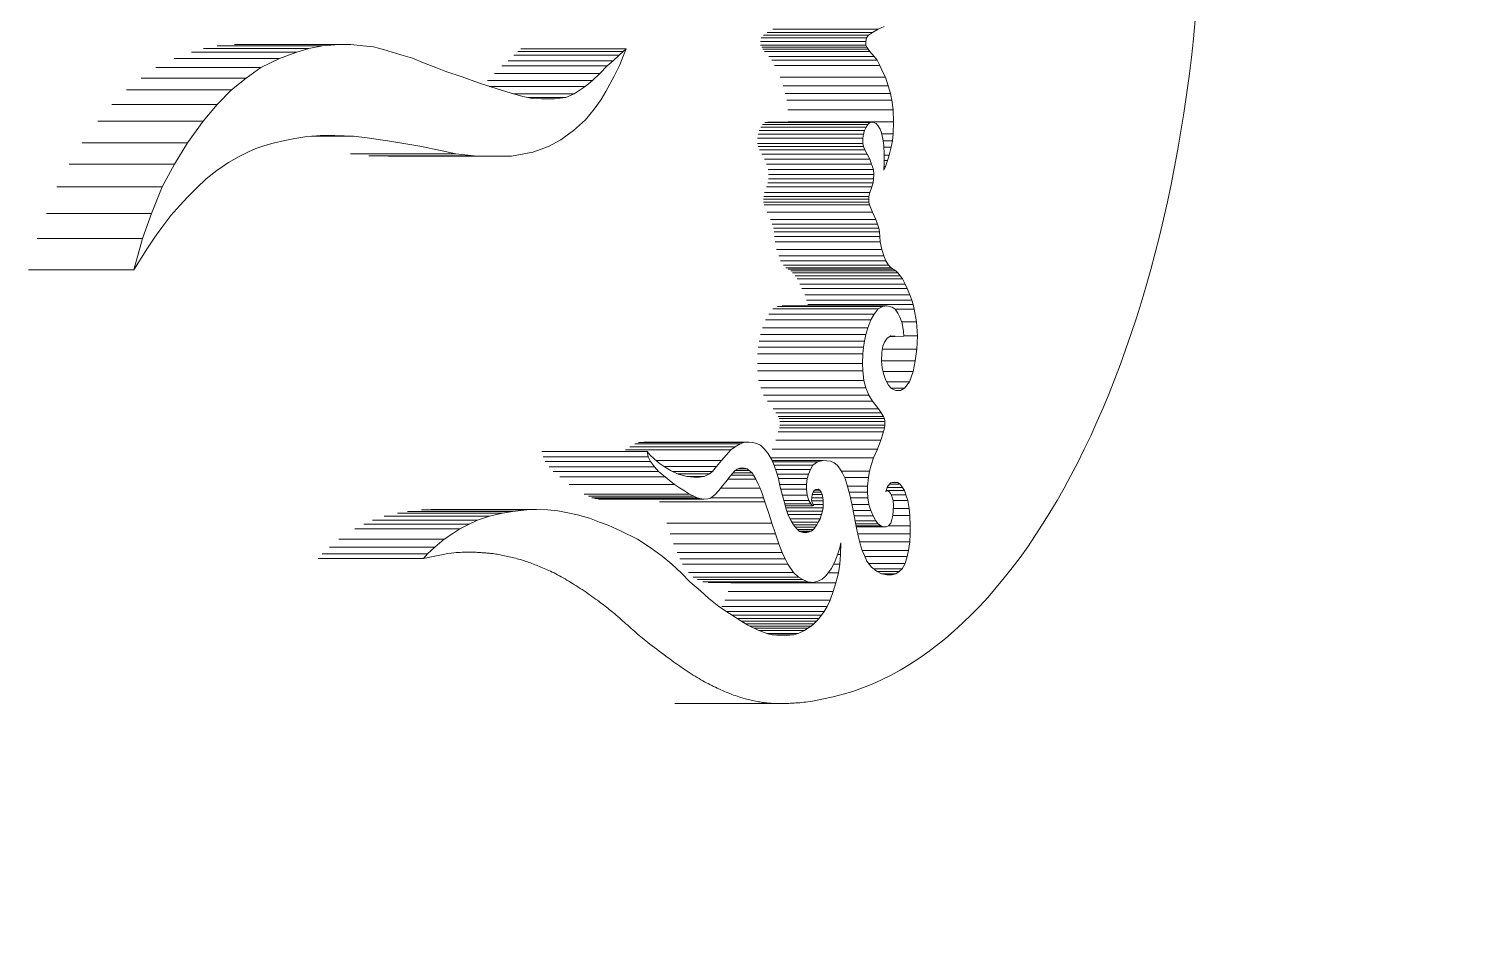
# Model space of a CAD drawing. Header units: inches. Extents: x 20 to 536, y 8 to 344.
# Drawn here: x 294.353 to 295.087, y 125.88 to 126.35 of the extents above; entities that cross this region are included whole.
import ezdxf

# ---------------------------------------------------------------- set-up
doc = ezdxf.new("R2010")
doc.units = ezdxf.units.IN
doc.header["$LTSCALE"] = 16
doc.header["$MEASUREMENT"] = 0
doc.layers.add('Visible (ANSI)', color=7, linetype='Continuous', lineweight=50)

msp = doc.modelspace()

# ---------------------------------------------------------------- linework, layer by layer
at = {"layer": 'Visible (ANSI)', "linetype": 'Continuous', "lineweight": 18}
for p, q in [((294.729671, 126.345562), (294.783798, 126.345562)), ((294.730845, 126.34693), (294.784972, 126.34693)), ((294.732842, 126.348319), (294.786969, 126.348319)), ((294.735712, 126.35004), (294.789839, 126.35004)), ((294.783501, 126.343704), (294.783798, 126.345562)), ((294.783798, 126.345562), (294.784972, 126.34693)), ((294.784972, 126.34693), (294.786969, 126.348319)), ((294.786969, 126.348319), (294.789839, 126.35004)), ((294.789839, 126.35004), (294.79302, 126.351358)), ((294.436689, 126.338183), (294.490816, 126.338183)), ((294.442857, 126.33997), (294.496984, 126.33997)), ((294.449914, 126.341379), (294.504041, 126.341379)), ((294.458708, 126.342032), (294.512835, 126.342032)), ((294.464484, 126.342049), (294.51861, 126.342049)), ((294.481867, 126.334913), (294.490816, 126.338183)), ((294.490816, 126.338183), (294.496984, 126.33997)), ((294.496984, 126.33997), (294.504041, 126.341379)), ((294.504041, 126.341379), (294.512835, 126.342032)), ((294.512835, 126.342032), (294.51861, 126.342049)), ((294.51861, 126.342049), (294.525001, 126.341404)), ((294.525001, 126.341404), (294.530305, 126.340866)), ((294.530305, 126.340866), (294.535409, 126.339507)), ((294.535409, 126.339507), (294.544356, 126.336753)), ((294.604603, 126.338441), (294.658729, 126.338441)), ((294.606092, 126.339801), (294.660218, 126.339801)), ((294.656635, 126.336621), (294.658729, 126.338441)), ((294.660218, 126.339801), (294.658687, 126.33605)), ((294.658729, 126.338441), (294.660218, 126.339801)), ((294.729375, 126.343704), (294.783501, 126.343704)), ((294.729439, 126.341753), (294.783566, 126.341753)), ((294.730012, 126.340637), (294.784139, 126.340637)), ((294.730585, 126.339624), (294.784711, 126.339624)), ((294.731404, 126.338408), (294.78553, 126.338408)), ((294.783566, 126.341753), (294.783501, 126.343704)), ((294.784139, 126.340637), (294.783566, 126.341753)), ((294.784711, 126.339624), (294.784139, 126.340637)), ((294.78553, 126.338408), (294.784711, 126.339624)), ((294.787796, 126.335833), (294.78553, 126.338408)), ((294.427741, 126.334913), (294.481867, 126.334913)), ((294.472376, 126.33025), (294.481867, 126.334913)), ((294.544356, 126.336753), (294.550346, 126.335011)), ((294.550346, 126.335011), (294.556002, 126.332582)), ((294.556002, 126.332582), (294.562336, 126.330306)), ((294.596363, 126.331028), (294.650489, 126.331028)), ((294.59947, 126.333689), (294.653597, 126.333689)), ((294.602509, 126.336621), (294.656635, 126.336621)), ((294.646625, 126.327122), (294.650489, 126.331028)), ((294.650489, 126.331028), (294.653597, 126.333689)), ((294.653597, 126.333689), (294.656635, 126.336621)), ((294.656929, 126.331568), (294.654124, 126.325813)), ((294.658687, 126.33605), (294.656929, 126.331568)), ((294.733669, 126.335833), (294.787796, 126.335833)), ((294.735173, 126.333984), (294.7893, 126.333984)), ((294.736576, 126.331341), (294.790702, 126.331341)), ((294.7893, 126.333984), (294.787796, 126.335833)), ((294.790702, 126.331341), (294.7893, 126.333984)), ((294.792194, 126.328181), (294.790702, 126.331341)), ((294.410695, 126.32481), (294.464821, 126.32481)), ((294.418249, 126.33025), (294.472376, 126.33025)), ((294.457271, 126.31882), (294.464821, 126.32481)), ((294.464821, 126.32481), (294.472376, 126.33025)), ((294.562336, 126.330306), (294.567514, 126.328135)), ((294.567514, 126.328135), (294.575928, 126.325383)), ((294.575928, 126.325383), (294.584237, 126.322345)), ((294.588853, 126.323631), (294.64298, 126.323631)), ((294.592499, 126.327122), (294.646625, 126.327122)), ((294.639195, 126.320544), (294.64298, 126.323631)), ((294.64298, 126.323631), (294.646625, 126.327122)), ((294.654124, 126.325813), (294.649774, 126.317851)), ((294.739472, 126.325192), (294.793599, 126.325192)), ((294.793599, 126.325192), (294.792194, 126.328181)), ((294.7951, 126.320736), (294.793599, 126.325192)), ((294.403144, 126.31882), (294.457271, 126.31882)), ((294.449869, 126.311178), (294.457271, 126.31882)), ((294.584237, 126.322345), (294.594383, 126.319084)), ((294.58984, 126.320544), (294.639195, 126.320544)), ((294.594383, 126.319084), (294.600646, 126.317213)), ((294.600646, 126.317213), (294.607138, 126.31534)), ((294.602361, 126.316718), (294.63356, 126.316718)), ((294.629224, 126.314839), (294.63356, 126.316718)), ((294.63356, 126.316718), (294.639195, 126.320544)), ((294.649774, 126.317851), (294.647373, 126.313763)), ((294.740973, 126.320736), (294.7951, 126.320736)), ((294.742124, 126.316875), (294.79625, 126.316875)), ((294.79625, 126.316875), (294.7951, 126.320736)), ((294.796965, 126.313436), (294.79625, 126.316875)), ((294.395743, 126.311178), (294.449869, 126.311178)), ((294.442611, 126.302714), (294.449869, 126.311178)), ((294.607138, 126.31534), (294.612037, 126.314384)), ((294.609706, 126.314839), (294.629224, 126.314839)), ((294.612037, 126.314384), (294.617202, 126.314113)), ((294.616668, 126.314141), (294.623385, 126.314141)), ((294.617202, 126.314113), (294.623385, 126.314141)), ((294.623385, 126.314141), (294.629224, 126.314839)), ((294.643792, 126.308815), (294.639386, 126.303373)), ((294.647373, 126.313763), (294.643792, 126.308815)), ((294.742839, 126.313436), (294.796965, 126.313436)), ((294.797563, 126.308486), (294.796965, 126.313436)), ((294.388484, 126.302714), (294.442611, 126.302714)), ((294.434543, 126.29147), (294.442611, 126.302714)), ((294.639386, 126.303373), (294.633144, 126.297763)), ((294.731537, 126.301921), (294.785663, 126.301921)), ((294.733093, 126.302136), (294.78722, 126.302136)), ((294.743437, 126.308486), (294.797563, 126.308486)), ((294.743564, 126.302264), (294.797691, 126.302264)), ((294.784588, 126.300942), (294.785663, 126.301921)), ((294.785663, 126.301921), (294.78722, 126.302136)), ((294.78722, 126.302136), (294.788868, 126.301488)), ((294.788868, 126.301488), (294.789698, 126.300386)), ((294.797691, 126.302264), (294.797563, 126.308486)), ((294.797601, 126.296209), (294.797691, 126.302264)), ((294.494945, 126.29465), (294.489857, 126.293687)), ((294.502899, 126.295338), (294.494945, 126.29465)), ((294.498566, 126.294963), (294.52002, 126.294963)), ((294.510304, 126.295298), (294.502899, 126.295338)), ((294.52002, 126.294963), (294.510304, 126.295298)), ((294.527075, 126.294085), (294.52002, 126.294963)), ((294.539691, 126.292171), (294.527075, 126.294085)), ((294.633144, 126.297763), (294.626699, 126.293071)), ((294.727825, 126.293869), (294.781952, 126.293869)), ((294.728158, 126.295953), (294.782284, 126.295953)), ((294.728751, 126.29787), (294.782877, 126.29787)), ((294.729561, 126.299621), (294.783688, 126.299621)), ((294.730461, 126.300942), (294.784588, 126.300942)), ((294.781952, 126.293869), (294.782284, 126.295953)), ((294.78197, 126.291189), (294.781952, 126.293869)), ((294.782284, 126.295953), (294.782877, 126.29787)), ((294.782877, 126.29787), (294.783688, 126.299621)), ((294.783688, 126.299621), (294.784588, 126.300942)), ((294.789698, 126.300386), (294.790835, 126.298513)), ((294.790835, 126.298513), (294.791583, 126.296718)), ((294.791583, 126.296718), (294.792339, 126.293625)), ((294.791707, 126.296209), (294.797601, 126.296209)), ((294.797193, 126.292567), (294.797601, 126.296209)), ((294.380417, 126.29147), (294.434543, 126.29147)), ((294.427853, 126.280539), (294.434543, 126.29147)), ((294.466008, 126.286876), (294.461226, 126.2845)), ((294.469811, 126.28854), (294.466008, 126.286876)), ((294.474302, 126.290197), (294.469811, 126.28854)), ((294.478737, 126.29138), (294.474302, 126.290197)), ((294.484592, 126.292719), (294.478737, 126.29138)), ((294.489857, 126.293687), (294.484592, 126.292719)), ((294.554161, 126.289714), (294.539691, 126.292171)), ((294.565667, 126.287415), (294.554161, 126.289714)), ((294.572549, 126.285822), (294.565667, 126.287415)), ((294.612288, 126.286653), (294.601317, 126.284695)), ((294.620384, 126.289589), (294.612288, 126.286653)), ((294.626699, 126.293071), (294.620384, 126.289589)), ((294.727843, 126.291189), (294.78197, 126.291189)), ((294.728156, 126.289641), (294.782283, 126.289641)), ((294.728817, 126.287929), (294.782943, 126.287929)), ((294.782283, 126.289641), (294.78197, 126.291189)), ((294.782943, 126.287929), (294.782283, 126.289641)), ((294.784213, 126.285628), (294.782943, 126.287929)), ((294.792339, 126.293625), (294.792751, 126.290177)), ((294.792465, 126.292567), (294.797193, 126.292567)), ((294.792751, 126.290177), (294.792954, 126.285687)), ((294.792788, 126.28935), (294.796522, 126.28935)), ((294.795553, 126.285237), (294.796522, 126.28935)), ((294.796522, 126.28935), (294.797193, 126.292567)), ((294.373727, 126.280539), (294.427853, 126.280539)), ((294.421583, 126.268791), (294.427853, 126.280539)), ((294.455678, 126.281395), (294.449663, 126.27733)), ((294.461226, 126.2845), (294.455678, 126.281395)), ((294.518422, 126.285822), (294.572549, 126.285822)), ((294.527939, 126.284896), (294.582065, 126.284896)), ((294.538069, 126.28469), (294.592196, 126.28469)), ((294.582065, 126.284896), (294.572549, 126.285822)), ((294.592196, 126.28469), (294.582065, 126.284896)), ((294.601317, 126.284695), (294.592196, 126.28469)), ((294.730087, 126.285628), (294.784213, 126.285628)), ((294.731401, 126.283155), (294.785528, 126.283155)), ((294.73237, 126.280587), (294.786497, 126.280587)), ((294.785528, 126.283155), (294.784213, 126.285628)), ((294.786497, 126.280587), (294.785528, 126.283155)), ((294.787424, 126.277845), (294.786497, 126.280587)), ((294.79294, 126.28119), (294.792792, 126.277382)), ((294.792792, 126.277382), (294.793645, 126.279307)), ((294.792867, 126.279307), (294.793645, 126.279307)), ((294.792954, 126.285687), (294.79294, 126.28119)), ((294.792944, 126.282361), (294.794707, 126.282361)), ((294.792953, 126.285237), (294.795553, 126.285237)), ((294.793645, 126.279307), (294.794707, 126.282361)), ((294.794707, 126.282361), (294.795553, 126.285237)), ((294.444125, 126.272922), (294.4394, 126.268378)), ((294.449663, 126.27733), (294.444125, 126.272922)), ((294.733297, 126.277845), (294.787424, 126.277845)), ((294.733416, 126.273006), (294.787542, 126.273006)), ((294.733487, 126.275256), (294.787614, 126.275256)), ((294.787253, 126.270923), (294.787542, 126.273006)), ((294.787614, 126.275256), (294.787424, 126.277845)), ((294.787542, 126.273006), (294.787614, 126.275256)), ((294.367456, 126.268791), (294.421583, 126.268791)), ((294.416153, 126.255136), (294.421583, 126.268791)), ((294.4394, 126.268378), (294.43481, 126.263759)), ((294.731427, 126.265976), (294.785554, 126.265976)), ((294.732448, 126.26883), (294.786575, 126.26883)), ((294.733127, 126.270923), (294.787253, 126.270923)), ((294.785124, 126.263921), (294.785554, 126.265976)), ((294.785554, 126.265976), (294.786575, 126.26883)), ((294.786575, 126.26883), (294.787253, 126.270923)), ((294.430634, 126.259269), (294.426107, 126.254178)), ((294.43481, 126.263759), (294.430634, 126.259269)), ((294.730871, 126.262487), (294.784998, 126.262487)), ((294.730949, 126.260923), (294.785076, 126.260923)), ((294.730998, 126.263921), (294.785124, 126.263921)), ((294.731299, 126.25957), (294.785426, 126.25957)), ((294.784998, 126.262487), (294.785124, 126.263921)), ((294.785076, 126.260923), (294.784998, 126.262487)), ((294.785426, 126.25957), (294.785076, 126.260923)), ((294.786899, 126.255793), (294.785426, 126.25957)), ((294.362026, 126.255136), (294.416153, 126.255136)), ((294.411408, 126.242325), (294.416153, 126.255136)), ((294.426107, 126.254178), (294.420866, 126.247251)), ((294.732773, 126.255793), (294.786899, 126.255793)), ((294.734488, 126.252133), (294.788614, 126.252133)), ((294.788614, 126.252133), (294.786899, 126.255793)), ((294.789522, 126.249664), (294.788614, 126.252133)), ((294.417873, 126.24303), (294.413708, 126.236883)), ((294.420866, 126.247251), (294.417873, 126.24303)), ((294.735396, 126.249664), (294.789522, 126.249664)), ((294.736027, 126.247642), (294.790153, 126.247642)), ((294.736442, 126.245668), (294.790569, 126.245668)), ((294.736593, 126.243235), (294.790719, 126.243235)), ((294.790153, 126.247642), (294.789522, 126.249664)), ((294.790569, 126.245668), (294.790153, 126.247642)), ((294.790719, 126.243235), (294.790569, 126.245668)), ((294.790979, 126.24056), (294.790719, 126.243235)), ((294.357281, 126.242325), (294.411408, 126.242325)), ((294.40696, 126.226214), (294.411408, 126.242325)), ((294.413708, 126.236883), (294.40696, 126.226214)), ((294.736852, 126.24056), (294.790979, 126.24056)), ((294.737659, 126.23666), (294.791786, 126.23666)), ((294.791786, 126.23666), (294.790979, 126.24056)), ((294.792839, 126.23334), (294.791786, 126.23666)), ((294.738712, 126.23334), (294.792839, 126.23334)), ((294.739674, 126.23079), (294.793801, 126.23079)), ((294.741107, 126.22851), (294.795234, 126.22851)), ((294.793801, 126.23079), (294.792839, 126.23334)), ((294.795234, 126.22851), (294.793801, 126.23079)), ((294.796531, 126.227257), (294.795234, 126.22851)), ((294.352834, 126.226214), (294.40696, 126.226214)), ((294.742404, 126.227257), (294.796531, 126.227257)), ((294.743533, 126.226571), (294.797659, 126.226571)), ((294.744913, 126.225664), (294.79904, 126.225664)), ((294.745865, 126.224659), (294.799992, 126.224659)), ((294.747121, 126.223147), (294.801248, 126.223147)), ((294.748292, 126.221461), (294.802419, 126.221461)), ((294.797659, 126.226571), (294.796531, 126.227257)), ((294.79904, 126.225664), (294.797659, 126.226571)), ((294.799992, 126.224659), (294.79904, 126.225664)), ((294.801248, 126.223147), (294.799992, 126.224659)), ((294.802419, 126.221461), (294.801248, 126.223147)), ((294.803769, 126.21875), (294.802419, 126.221461)), ((294.749642, 126.21875), (294.803769, 126.21875)), ((294.750688, 126.216545), (294.804814, 126.216545)), ((294.752085, 126.213234), (294.806211, 126.213234)), ((294.804814, 126.216545), (294.803769, 126.21875)), ((294.806211, 126.213234), (294.804814, 126.216545)), ((294.807131, 126.210512), (294.806211, 126.213234)), ((294.735678, 126.206085), (294.789805, 126.206085)), ((294.73809, 126.207358), (294.792216, 126.207358)), ((294.740415, 126.207606), (294.794541, 126.207606)), ((294.753005, 126.210512), (294.807131, 126.210512)), ((294.753707, 126.208298), (294.807833, 126.208298)), ((294.787821, 126.203429), (294.789805, 126.206085)), ((294.789805, 126.206085), (294.792216, 126.207358)), ((294.792216, 126.207358), (294.794541, 126.207606)), ((294.794541, 126.207606), (294.797058, 126.207021)), ((294.797058, 126.207021), (294.798648, 126.205855)), ((294.798457, 126.205994), (294.808364, 126.205994)), ((294.798648, 126.205855), (294.799964, 126.203937)), ((294.807833, 126.208298), (294.807131, 126.210512)), ((294.808364, 126.205994), (294.807833, 126.208298)), ((294.809664, 126.199343), (294.808364, 126.205994)), ((294.731946, 126.2005), (294.786072, 126.2005)), ((294.733695, 126.203429), (294.787821, 126.203429)), ((294.784518, 126.196368), (294.786072, 126.2005)), ((294.786072, 126.2005), (294.787821, 126.203429)), ((294.799964, 126.203937), (294.801002, 126.201826)), ((294.801002, 126.201826), (294.802186, 126.198696)), ((294.801941, 126.199343), (294.809664, 126.199343)), ((294.802186, 126.198696), (294.802985, 126.194416)), ((294.810055, 126.192211), (294.809664, 126.199343)), ((294.72939, 126.192901), (294.783517, 126.192901)), ((294.730391, 126.196368), (294.784518, 126.196368)), ((294.782795, 126.189442), (294.783517, 126.192901)), ((294.783517, 126.192901), (294.784518, 126.196368)), ((294.796373, 126.192226), (294.794594, 126.190943)), ((294.795943, 126.191916), (294.798713, 126.191916)), ((294.796068, 126.192006), (294.798436, 126.192006)), ((294.798436, 126.192006), (294.796373, 126.192226)), ((294.798713, 126.191916), (294.798436, 126.192006)), ((294.80305, 126.192031), (294.798713, 126.191916)), ((294.802985, 126.194416), (294.80305, 126.192031)), ((294.803045, 126.192211), (294.810055, 126.192211)), ((294.809757, 126.185335), (294.810055, 126.192211)), ((294.72813, 126.186452), (294.782256, 126.186452)), ((294.728669, 126.189442), (294.782795, 126.189442)), ((294.781932, 126.182898), (294.782256, 126.186452)), ((294.782256, 126.186452), (294.782795, 126.189442)), ((294.791754, 126.183862), (294.791578, 126.179188)), ((294.792215, 126.186896), (294.791754, 126.183862)), ((294.791978, 126.185335), (294.809757, 126.185335)), ((294.793163, 126.188982), (294.792215, 126.186896)), ((294.794594, 126.190943), (294.793163, 126.188982)), ((294.808834, 126.179405), (294.809757, 126.185335)), ((294.727764, 126.178063), (294.781891, 126.178063)), ((294.727806, 126.182898), (294.781932, 126.182898)), ((294.781891, 126.178063), (294.781932, 126.182898)), ((294.781989, 126.174257), (294.781891, 126.178063)), ((294.791578, 126.179188), (294.791945, 126.175764)), ((294.791587, 126.179405), (294.808834, 126.179405)), ((294.807908, 126.173886), (294.808834, 126.179405)), ((294.727863, 126.174257), (294.781989, 126.174257)), ((294.728373, 126.16918), (294.7825, 126.16918)), ((294.7825, 126.16918), (294.781989, 126.174257)), ((294.783588, 126.165473), (294.7825, 126.16918)), ((294.791945, 126.175764), (294.792652, 126.172761)), ((294.792387, 126.173886), (294.807908, 126.173886)), ((294.792652, 126.172761), (294.793703, 126.169767)), ((294.793703, 126.169767), (294.795165, 126.166921)), ((294.805947, 126.16858), (294.807908, 126.173886)), ((294.729461, 126.165473), (294.783588, 126.165473)), ((294.730952, 126.161777), (294.785078, 126.161777)), ((294.785078, 126.161777), (294.783588, 126.165473)), ((294.787042, 126.158679), (294.785078, 126.161777)), ((294.794313, 126.16858), (294.805947, 126.16858)), ((294.795165, 126.166921), (294.796827, 126.165179)), ((294.796662, 126.165352), (294.803356, 126.165352)), ((294.796827, 126.165179), (294.798965, 126.164137)), ((294.798965, 126.164137), (294.801371, 126.164064)), ((294.801371, 126.164064), (294.803356, 126.165352)), ((294.803356, 126.165352), (294.805947, 126.16858)), ((294.732915, 126.158679), (294.787042, 126.158679)), ((294.735912, 126.154702), (294.790039, 126.154702)), ((294.790039, 126.154702), (294.787042, 126.158679)), ((294.791445, 126.152688), (294.790039, 126.154702)), ((294.737319, 126.152688), (294.791445, 126.152688)), ((294.738505, 126.150742), (294.792631, 126.150742)), ((294.738988, 126.149729), (294.793115, 126.149729)), ((294.739219, 126.148124), (294.793345, 126.148124)), ((294.792631, 126.150742), (294.791445, 126.152688)), ((294.793115, 126.149729), (294.792631, 126.150742)), ((294.793345, 126.148124), (294.793115, 126.149729)), ((294.793394, 126.146221), (294.793345, 126.148124)), ((294.738484, 126.142757), (294.792611, 126.142757)), ((294.739057, 126.144897), (294.793183, 126.144897)), ((294.739268, 126.146221), (294.793394, 126.146221)), ((294.791317, 126.138527), (294.792611, 126.142757)), ((294.792611, 126.142757), (294.793183, 126.144897)), ((294.793183, 126.144897), (294.793394, 126.146221)), ((294.61688, 126.132641), (294.671007, 126.132641)), ((294.659926, 126.133504), (294.714052, 126.133504)), ((294.662205, 126.135089), (294.716332, 126.135089)), ((294.664767, 126.13668), (294.718893, 126.13668)), ((294.666649, 126.137268), (294.720775, 126.137268)), ((294.669296, 126.137518), (294.723422, 126.137518)), ((294.671598, 126.13005), (294.671007, 126.132641)), ((294.671007, 126.132641), (294.672454, 126.131065)), ((294.711824, 126.131023), (294.714052, 126.133504)), ((294.714052, 126.133504), (294.716332, 126.135089)), ((294.716332, 126.135089), (294.718893, 126.13668)), ((294.718893, 126.13668), (294.720775, 126.137268)), ((294.720775, 126.137268), (294.723422, 126.137518)), ((294.723422, 126.137518), (294.725219, 126.137386)), ((294.725219, 126.137386), (294.727513, 126.136819)), ((294.727513, 126.136819), (294.729269, 126.135968)), ((294.729269, 126.135968), (294.731302, 126.134138)), ((294.731302, 126.134138), (294.733113, 126.131854)), ((294.735403, 126.133909), (294.789529, 126.133909)), ((294.73719, 126.138527), (294.791317, 126.138527)), ((294.787565, 126.129404), (294.789529, 126.133909)), ((294.789529, 126.133909), (294.791317, 126.138527)), ((294.617471, 126.13005), (294.671598, 126.13005)), ((294.618622, 126.127521), (294.672748, 126.127521)), ((294.672748, 126.127521), (294.671598, 126.13005)), ((294.672454, 126.131065), (294.674623, 126.128969)), ((294.674835, 126.124917), (294.672748, 126.127521)), ((294.674623, 126.128969), (294.677151, 126.126793)), ((294.675547, 126.128173), (294.709239, 126.128173)), ((294.677151, 126.126793), (294.68086, 126.124283)), ((294.679718, 126.125056), (294.7067, 126.125056)), ((294.704638, 126.1224), (294.7067, 126.125056)), ((294.7067, 126.125056), (294.709239, 126.128173)), ((294.709239, 126.128173), (294.711824, 126.131023)), ((294.733113, 126.131854), (294.735111, 126.128408)), ((294.734533, 126.129404), (294.787565, 126.129404)), ((294.735111, 126.128408), (294.736359, 126.125535)), ((294.735271, 126.12804), (294.761592, 126.12804)), ((294.735529, 126.127446), (294.758609, 126.127446)), ((294.736315, 126.125637), (294.756355, 126.125637)), ((294.736359, 126.125535), (294.737504, 126.122156)), ((294.75503, 126.123544), (294.756355, 126.125637)), ((294.756355, 126.125637), (294.758609, 126.127446)), ((294.758609, 126.127446), (294.761592, 126.12804)), ((294.761592, 126.12804), (294.765404, 126.127832)), ((294.765404, 126.127832), (294.767265, 126.126852)), ((294.767265, 126.126852), (294.768714, 126.125759)), ((294.768714, 126.125759), (294.770012, 126.124147)), ((294.785381, 126.122666), (294.786357, 126.125739)), ((294.786357, 126.125739), (294.787565, 126.129404)), ((294.620709, 126.124917), (294.674835, 126.124917)), ((294.62277, 126.12251), (294.676896, 126.12251)), ((294.626115, 126.119645), (294.680241, 126.119645)), ((294.676896, 126.12251), (294.674835, 126.124917)), ((294.680241, 126.119645), (294.676896, 126.12251)), ((294.682371, 126.117978), (294.680241, 126.119645)), ((294.68086, 126.124283), (294.683429, 126.122736)), ((294.685077, 126.115764), (294.682371, 126.117978)), ((294.683429, 126.122736), (294.687077, 126.121128)), ((294.684192, 126.1224), (294.704638, 126.1224)), ((294.686932, 126.121192), (294.703074, 126.121192)), ((294.687077, 126.121128), (294.69171, 126.119816)), ((294.691535, 126.119865), (294.700389, 126.119865)), ((294.69171, 126.119816), (294.695094, 126.119546)), ((294.695094, 126.119546), (294.697832, 126.119528)), ((294.697832, 126.119528), (294.700389, 126.119865)), ((294.700389, 126.119865), (294.703074, 126.121192)), ((294.703074, 126.121192), (294.704638, 126.1224)), ((294.713159, 126.119269), (294.711449, 126.117057)), ((294.712574, 126.118513), (294.726957, 126.118513)), ((294.714747, 126.121231), (294.713159, 126.119269)), ((294.714196, 126.120551), (294.725835, 126.120551)), ((294.716126, 126.122709), (294.714747, 126.121231)), ((294.715241, 126.12176), (294.725039, 126.12176)), ((294.717279, 126.123577), (294.716126, 126.122709)), ((294.71652, 126.123005), (294.72359, 126.123005)), ((294.718655, 126.124155), (294.717279, 126.123577)), ((294.717955, 126.123861), (294.722426, 126.123861)), ((294.719984, 126.124288), (294.718655, 126.124155)), ((294.718827, 126.124172), (294.721168, 126.124172)), ((294.721168, 126.124172), (294.719984, 126.124288)), ((294.722426, 126.123861), (294.721168, 126.124172)), ((294.72359, 126.123005), (294.722426, 126.123861)), ((294.725039, 126.12176), (294.72359, 126.123005)), ((294.725835, 126.120551), (294.725039, 126.12176)), ((294.726957, 126.118513), (294.725835, 126.120551)), ((294.728182, 126.115936), (294.726957, 126.118513)), ((294.737034, 126.123544), (294.75503, 126.123544)), ((294.737504, 126.122156), (294.738603, 126.118866)), ((294.737875, 126.121046), (294.753965, 126.121046)), ((294.738603, 126.118866), (294.739346, 126.115118)), ((294.738623, 126.118766), (294.753362, 126.118766)), ((294.753021, 126.115773), (294.753362, 126.118766)), ((294.753362, 126.118766), (294.753965, 126.121046)), ((294.753965, 126.121046), (294.75503, 126.123544)), ((294.770012, 126.124147), (294.771417, 126.12192)), ((294.770947, 126.122666), (294.785381, 126.122666)), ((294.771417, 126.12192), (294.772931, 126.118873)), ((294.7727, 126.119339), (294.784849, 126.119339)), ((294.772931, 126.118873), (294.774143, 126.114686)), ((294.784446, 126.114828), (294.784849, 126.119339)), ((294.784849, 126.119339), (294.785381, 126.122666)), ((294.630951, 126.115764), (294.685077, 126.115764)), ((294.638721, 126.110751), (294.692847, 126.110751)), ((294.687626, 126.114108), (294.685077, 126.115764)), ((294.690274, 126.112406), (294.687626, 126.114108)), ((294.692847, 126.110751), (294.690274, 126.112406)), ((294.695029, 126.109775), (294.692847, 126.110751)), ((294.705866, 126.110407), (294.703611, 126.108722)), ((294.70793, 126.112681), (294.705866, 126.110407)), ((294.709762, 126.115093), (294.70793, 126.112681)), ((294.708832, 126.113869), (294.729187, 126.113869)), ((294.711449, 126.117057), (294.709762, 126.115093)), ((294.729187, 126.113869), (294.728182, 126.115936)), ((294.730166, 126.111039), (294.729187, 126.113869)), ((294.730895, 126.108893), (294.730166, 126.111039)), ((294.739217, 126.115773), (294.753021, 126.115773)), ((294.739346, 126.115118), (294.740315, 126.111286)), ((294.73978, 126.113404), (294.752934, 126.113404)), ((294.740315, 126.111286), (294.741466, 126.106921)), ((294.752934, 126.113404), (294.753021, 126.115773)), ((294.753315, 126.110224), (294.752934, 126.113404)), ((294.755879, 126.110451), (294.755692, 126.1091)), ((294.756404, 126.111754), (294.755879, 126.110451)), ((294.755912, 126.110532), (294.76107, 126.110532)), ((294.757015, 126.112724), (294.756404, 126.111754)), ((294.756438, 126.111809), (294.760584, 126.111809)), ((294.757881, 126.113251), (294.757015, 126.112724)), ((294.757138, 126.112799), (294.759848, 126.112799)), ((294.759003, 126.113281), (294.757881, 126.113251)), ((294.759848, 126.112799), (294.759003, 126.113281)), ((294.760584, 126.111809), (294.759848, 126.112799)), ((294.76107, 126.110532), (294.760584, 126.111809)), ((294.761473, 126.108917), (294.76107, 126.110532)), ((294.774102, 126.114828), (294.784446, 126.114828)), ((294.774143, 126.114686), (294.775372, 126.110462)), ((294.774992, 126.111769), (294.784409, 126.111769)), ((294.775372, 126.110462), (294.776593, 126.104938)), ((294.784409, 126.111769), (294.784446, 126.114828)), ((294.784601, 126.108946), (294.784409, 126.111769)), ((294.794754, 126.114795), (294.793853, 126.112102)), ((294.793853, 126.112102), (294.794429, 126.112405)), ((294.793955, 126.112405), (294.794429, 126.112405)), ((294.794034, 126.112642), (294.803439, 126.112642)), ((294.794429, 126.112405), (294.795151, 126.112367)), ((294.794577, 126.114266), (294.802465, 126.114266)), ((294.796394, 126.11658), (294.794754, 126.114795)), ((294.795151, 126.112367), (294.795788, 126.112037)), ((294.795755, 126.115884), (294.801261, 126.115884)), ((294.795788, 126.112037), (294.796256, 126.111184)), ((294.796256, 126.111184), (294.796755, 126.110043)), ((294.798043, 126.116991), (294.796394, 126.11658)), ((294.796612, 126.11037), (294.804188, 126.11037)), ((294.797128, 126.116763), (294.799833, 126.116763)), ((294.799833, 126.116763), (294.798043, 126.116991)), ((294.801261, 126.115884), (294.799833, 126.116763)), ((294.802465, 126.114266), (294.801261, 126.115884)), ((294.803439, 126.112642), (294.802465, 126.114266)), ((294.804188, 126.11037), (294.803439, 126.112642)), ((294.805079, 126.107461), (294.804188, 126.11037)), ((294.640903, 126.109775), (294.695029, 126.109775)), ((294.642608, 126.108934), (294.696735, 126.108934)), ((294.644065, 126.10848), (294.698192, 126.10848)), ((294.646013, 126.108187), (294.70014, 126.108187)), ((294.677423, 126.106793), (294.731549, 126.106793)), ((294.696735, 126.108934), (294.695029, 126.109775)), ((294.698192, 126.10848), (294.696735, 126.108934)), ((294.70014, 126.108187), (294.698192, 126.10848)), ((294.702184, 126.108291), (294.70014, 126.108187)), ((294.703611, 126.108722), (294.702184, 126.108291)), ((294.703838, 126.108893), (294.730895, 126.108893)), ((294.731549, 126.106793), (294.730895, 126.108893)), ((294.733614, 126.100769), (294.731549, 126.106793)), ((294.740595, 126.110224), (294.753315, 126.110224)), ((294.741321, 126.107469), (294.754209, 126.107469)), ((294.741466, 126.106921), (294.742569, 126.103003)), ((294.741797, 126.105746), (294.755199, 126.105746)), ((294.74205, 126.104848), (294.756235, 126.104848)), ((294.742356, 126.10376), (294.761536, 126.10376)), ((294.742569, 126.103003), (294.743622, 126.099981)), ((294.754209, 126.107469), (294.753315, 126.110224)), ((294.755199, 126.105746), (294.754209, 126.107469)), ((294.756235, 126.104848), (294.755199, 126.105746)), ((294.755692, 126.1091), (294.755673, 126.107642)), ((294.755673, 126.107642), (294.755989, 126.106529)), ((294.755689, 126.108917), (294.761473, 126.108917)), ((294.755756, 126.107349), (294.761568, 126.107349)), ((294.755989, 126.106529), (294.756848, 126.104862)), ((294.756285, 126.104847), (294.756235, 126.104848)), ((294.756848, 126.104862), (294.756285, 126.104847)), ((294.756548, 126.105444), (294.761609, 126.105444)), ((294.761267, 126.102015), (294.761536, 126.10376)), ((294.761568, 126.107349), (294.761473, 126.108917)), ((294.761536, 126.10376), (294.761609, 126.105444)), ((294.761609, 126.105444), (294.761568, 126.107349)), ((294.775707, 126.108946), (294.784601, 126.108946)), ((294.77646, 126.105536), (294.785086, 126.105536)), ((294.776593, 126.104938), (294.777606, 126.099614)), ((294.785086, 126.105536), (294.784601, 126.108946)), ((294.786175, 126.102334), (294.785086, 126.105536)), ((294.796755, 126.110043), (294.797312, 126.108731)), ((294.797312, 126.108731), (294.797552, 126.107295)), ((294.797525, 126.107461), (294.805079, 126.107461)), ((294.797552, 126.107295), (294.797711, 126.105107)), ((294.797711, 126.105107), (294.797616, 126.102046)), ((294.79766, 126.103447), (294.805793, 126.103447)), ((294.805793, 126.103447), (294.805079, 126.107461)), ((294.806139, 126.09979), (294.805793, 126.103447)), ((294.529726, 126.097398), (294.583852, 126.097398)), ((294.535836, 126.099484), (294.589963, 126.099484)), ((294.542569, 126.101038), (294.596696, 126.101038)), ((294.547725, 126.101862), (294.601851, 126.101862)), ((294.554979, 126.102739), (294.609106, 126.102739)), ((294.559933, 126.10287), (294.614059, 126.10287)), ((294.579462, 126.095356), (294.583852, 126.097398)), ((294.583852, 126.097398), (294.589963, 126.099484)), ((294.589963, 126.099484), (294.596696, 126.101038)), ((294.596696, 126.101038), (294.601851, 126.101862)), ((294.601851, 126.101862), (294.609106, 126.102739)), ((294.609106, 126.102739), (294.614059, 126.10287)), ((294.614059, 126.10287), (294.619703, 126.102745)), ((294.619703, 126.102745), (294.625142, 126.102201)), ((294.625142, 126.102201), (294.63031, 126.101238)), ((294.63031, 126.101238), (294.635134, 126.100128)), ((294.635134, 126.100128), (294.641443, 126.098491)), ((294.641443, 126.098491), (294.646549, 126.096426)), ((294.646549, 126.096426), (294.651033, 126.094757)), ((294.681137, 126.09585), (294.735263, 126.09585)), ((294.735263, 126.09585), (294.733614, 126.100769)), ((294.736995, 126.090303), (294.735263, 126.09585)), ((294.742914, 126.102015), (294.761267, 126.102015)), ((294.743524, 126.100263), (294.760745, 126.100263)), ((294.743622, 126.099981), (294.745078, 126.097059)), ((294.744581, 126.098056), (294.759974, 126.098056)), ((294.745078, 126.097059), (294.746304, 126.095028)), ((294.745506, 126.09635), (294.759087, 126.09635)), ((294.758255, 126.094927), (294.759087, 126.09635)), ((294.759087, 126.09635), (294.759974, 126.098056)), ((294.759974, 126.098056), (294.760745, 126.100263)), ((294.760745, 126.100263), (294.761267, 126.102015)), ((294.777088, 126.102334), (294.786175, 126.102334)), ((294.777588, 126.099708), (294.787261, 126.099708)), ((294.777606, 126.099614), (294.77869, 126.093352)), ((294.778053, 126.097034), (294.788694, 126.097034)), ((294.778309, 126.095552), (294.789891, 126.095552)), ((294.787261, 126.099708), (294.786175, 126.102334)), ((294.788694, 126.097034), (294.787261, 126.099708)), ((294.789891, 126.095552), (294.788694, 126.097034)), ((294.791198, 126.094433), (294.789891, 126.095552)), ((294.796328, 126.095896), (294.79527, 126.094425)), ((294.796894, 126.097699), (294.796328, 126.095896)), ((294.797371, 126.099847), (294.796894, 126.097699)), ((294.797358, 126.09979), (294.806139, 126.09979)), ((294.797616, 126.102046), (294.797371, 126.099847)), ((294.806311, 126.094478), (294.806139, 126.09979)), ((294.520603, 126.092894), (294.57473, 126.092894)), ((294.525335, 126.095356), (294.579462, 126.095356)), ((294.566577, 126.087591), (294.57103, 126.090458)), ((294.57103, 126.090458), (294.57473, 126.092894)), ((294.57473, 126.092894), (294.579462, 126.095356)), ((294.651033, 126.094757), (294.657727, 126.091772)), ((294.657727, 126.091772), (294.66615, 126.087595)), ((294.682868, 126.090303), (294.736995, 126.090303)), ((294.738808, 126.08521), (294.736995, 126.090303)), ((294.746304, 126.095028), (294.747828, 126.093193)), ((294.746388, 126.094927), (294.758255, 126.094927)), ((294.747338, 126.093782), (294.757393, 126.093782)), ((294.747828, 126.093193), (294.749494, 126.091555)), ((294.74839, 126.09264), (294.756586, 126.09264)), ((294.749335, 126.091711), (294.755386, 126.091711)), ((294.749494, 126.091555), (294.751321, 126.091042)), ((294.750862, 126.091171), (294.754071, 126.091171)), ((294.751321, 126.091042), (294.752529, 126.090962)), ((294.752529, 126.090962), (294.754071, 126.091171)), ((294.754071, 126.091171), (294.755386, 126.091711)), ((294.755386, 126.091711), (294.756586, 126.09264)), ((294.756586, 126.09264), (294.757393, 126.093782)), ((294.757393, 126.093782), (294.758255, 126.094927)), ((294.778503, 126.094433), (294.791198, 126.094433)), ((294.778587, 126.09395), (294.792587, 126.09395)), ((294.77859, 126.093932), (294.79406, 126.093932)), ((294.77869, 126.093352), (294.779685, 126.088612)), ((294.779319, 126.090353), (294.806293, 126.090353)), ((294.779685, 126.088612), (294.780671, 126.085155)), ((294.792587, 126.09395), (294.791198, 126.094433)), ((294.79406, 126.093932), (294.792587, 126.09395)), ((294.79527, 126.094425), (294.79406, 126.093932)), ((294.795308, 126.094478), (294.806311, 126.094478)), ((294.80609, 126.086187), (294.806293, 126.090353)), ((294.806293, 126.090353), (294.806311, 126.094478)), ((294.507639, 126.083598), (294.561765, 126.083598)), ((294.51245, 126.087591), (294.566577, 126.087591)), ((294.558073, 126.080063), (294.561765, 126.083598)), ((294.561765, 126.083598), (294.566577, 126.087591)), ((294.575858, 126.080896), (294.574873, 126.080847)), ((294.576811, 126.080934), (294.575858, 126.080896)), ((294.57773, 126.080963), (294.576811, 126.080934)), ((294.578616, 126.080982), (294.57773, 126.080963)), ((294.579465, 126.080991), (294.578616, 126.080982)), ((294.580278, 126.08099), (294.579465, 126.080991)), ((294.581054, 126.080979), (294.580278, 126.08099)), ((294.581791, 126.080959), (294.581054, 126.080979)), ((294.582494, 126.08093), (294.581791, 126.080959)), ((294.583167, 126.080894), (294.582494, 126.08093)), ((294.583816, 126.080853), (294.583167, 126.080894)), ((294.66615, 126.087595), (294.673086, 126.083065)), ((294.673086, 126.083065), (294.678825, 126.078818)), ((294.684681, 126.08521), (294.738808, 126.08521)), ((294.740532, 126.080845), (294.738808, 126.08521)), ((294.770245, 126.083132), (294.769147, 126.080063)), ((294.770663, 126.085749), (294.770245, 126.083132)), ((294.770556, 126.079802), (294.770663, 126.085749)), ((294.780377, 126.086187), (294.80609, 126.086187)), ((294.780671, 126.085155), (294.781657, 126.08179)), ((294.781635, 126.081862), (294.805477, 126.081862)), ((294.781657, 126.08179), (294.782774, 126.079253)), ((294.804856, 126.078638), (294.805477, 126.081862)), ((294.805477, 126.081862), (294.80609, 126.086187)), ((294.501829, 126.077669), (294.555956, 126.077669)), ((294.503946, 126.080063), (294.558073, 126.080063)), ((294.555956, 126.077669), (294.558073, 126.080063)), ((294.56008, 126.078565), (294.555956, 126.077669)), ((294.563462, 126.079263), (294.56008, 126.078565)), ((294.566203, 126.079789), (294.563462, 126.079263)), ((294.568405, 126.08017), (294.566203, 126.079789)), ((294.570169, 126.080434), (294.568405, 126.08017)), ((294.571598, 126.080607), (294.570169, 126.080434)), ((294.572793, 126.080716), (294.571598, 126.080607)), ((294.573856, 126.080789), (294.572793, 126.080716)), ((294.574873, 126.080847), (294.573856, 126.080789)), ((294.584444, 126.080808), (294.583816, 126.080853)), ((294.585057, 126.080762), (294.584444, 126.080808)), ((294.585659, 126.080715), (294.585057, 126.080762)), ((294.586255, 126.08067), (294.585659, 126.080715)), ((294.586849, 126.080626), (294.586255, 126.08067)), ((294.587443, 126.080585), (294.586849, 126.080626)), ((294.588041, 126.080542), (294.587443, 126.080585)), ((294.588644, 126.080497), (294.588041, 126.080542)), ((294.589254, 126.080448), (294.588644, 126.080497)), ((294.589874, 126.080392), (294.589254, 126.080448)), ((294.590506, 126.080329), (294.589874, 126.080392)), ((294.591153, 126.080256), (294.590506, 126.080329)), ((294.591815, 126.080172), (294.591153, 126.080256)), ((294.592494, 126.080076), (294.591815, 126.080172)), ((294.59319, 126.07997), (294.592494, 126.080076)), ((294.593901, 126.079853), (294.59319, 126.07997)), ((294.594628, 126.079726), (294.593901, 126.079853)), ((294.595371, 126.07959), (294.594628, 126.079726)), ((294.596129, 126.079444), (294.595371, 126.07959)), ((294.596902, 126.079289), (294.596129, 126.079444)), ((294.59769, 126.079126), (294.596902, 126.079289)), ((294.598489, 126.078955), (294.59769, 126.079126)), ((294.599297, 126.078776), (294.598489, 126.078955)), ((294.60011, 126.078591), (294.599297, 126.078776)), ((294.600924, 126.0784), (294.60011, 126.078591)), ((294.601737, 126.078204), (294.600924, 126.0784)), ((294.602544, 126.078003), (294.601737, 126.078204)), ((294.603343, 126.077798), (294.602544, 126.078003)), ((294.60413, 126.077589), (294.603343, 126.077798)), ((294.604908, 126.077376), (294.60413, 126.077589)), ((294.605677, 126.077158), (294.604908, 126.077376)), ((294.60644, 126.076933), (294.605677, 126.077158)), ((294.607198, 126.0767), (294.60644, 126.076933)), ((294.607954, 126.076459), (294.607198, 126.0767)), ((294.608709, 126.076208), (294.607954, 126.076459)), ((294.609466, 126.075946), (294.608709, 126.076208)), ((294.610225, 126.075673), (294.609466, 126.075946)), ((294.610987, 126.075389), (294.610225, 126.075673)), ((294.611753, 126.075096), (294.610987, 126.075389)), ((294.612523, 126.074796), (294.611753, 126.075096)), ((294.613296, 126.074491), (294.612523, 126.074796)), ((294.614073, 126.07418), (294.613296, 126.074491)), ((294.614855, 126.073867), (294.614073, 126.07418)), ((294.615641, 126.073553), (294.614855, 126.073867)), ((294.616431, 126.073237), (294.615641, 126.073553)), ((294.678825, 126.078818), (294.683806, 126.074825)), ((294.683806, 126.074825), (294.688654, 126.070141)), ((294.686405, 126.080845), (294.740532, 126.080845)), ((294.687886, 126.077576), (294.742012, 126.077576)), ((294.689284, 126.074777), (294.74341, 126.074777)), ((294.742012, 126.077576), (294.740532, 126.080845)), ((294.74341, 126.074777), (294.742012, 126.077576)), ((294.746391, 126.070483), (294.74341, 126.074777)), ((294.76768, 126.076487), (294.765812, 126.07259)), ((294.766874, 126.074805), (294.770104, 126.074805)), ((294.769147, 126.080063), (294.76768, 126.076487)), ((294.76904, 126.079802), (294.770556, 126.079802)), ((294.76944, 126.070356), (294.770104, 126.074805)), ((294.770104, 126.074805), (294.770556, 126.079802)), ((294.782774, 126.079253), (294.784124, 126.076355)), ((294.783061, 126.078638), (294.804856, 126.078638)), ((294.784124, 126.076355), (294.786496, 126.073294)), ((294.785077, 126.075125), (294.803732, 126.075125)), ((294.802282, 126.072429), (294.803732, 126.075125)), ((294.803732, 126.075125), (294.804856, 126.078638)), ((294.617228, 126.072918), (294.616431, 126.073237)), ((294.618033, 126.072592), (294.617228, 126.072918)), ((294.618849, 126.072255), (294.618033, 126.072592)), ((294.619676, 126.071903), (294.618849, 126.072255)), ((294.620517, 126.071533), (294.619676, 126.071903)), ((294.621375, 126.071141), (294.620517, 126.071533)), ((294.62225, 126.070723), (294.621375, 126.071141)), ((294.623144, 126.070277), (294.62225, 126.070723)), ((294.624056, 126.069804), (294.623144, 126.070277)), ((294.624983, 126.069307), (294.624056, 126.069804)), ((294.625922, 126.06879), (294.624983, 126.069307)), ((294.626872, 126.068256), (294.625922, 126.06879)), ((294.627831, 126.067706), (294.626872, 126.068256)), ((294.628796, 126.067145), (294.627831, 126.067706)), ((294.629764, 126.066575), (294.628796, 126.067145)), ((294.630735, 126.065998), (294.629764, 126.066575)), ((294.688654, 126.070141), (294.693018, 126.065719)), ((294.692265, 126.070483), (294.746391, 126.070483)), ((294.694717, 126.068165), (294.748844, 126.068165)), ((294.697024, 126.066798), (294.751151, 126.066798)), ((294.748844, 126.068165), (294.746391, 126.070483)), ((294.751151, 126.066798), (294.748844, 126.068165)), ((294.753766, 126.065751), (294.751151, 126.066798)), ((294.761024, 126.06706), (294.758765, 126.065945)), ((294.763, 126.06885), (294.761024, 126.06706)), ((294.765812, 126.07259), (294.763, 126.06885)), ((294.764132, 126.070356), (294.76944, 126.070356)), ((294.768161, 126.065093), (294.76944, 126.070356)), ((294.786496, 126.073294), (294.789447, 126.07108)), ((294.78765, 126.072429), (294.802282, 126.072429)), ((294.789447, 126.07108), (294.791611, 126.069855)), ((294.789567, 126.071013), (294.800732, 126.071013)), ((294.791589, 126.069867), (294.798996, 126.069867)), ((294.791611, 126.069855), (294.794597, 126.0692)), ((294.794287, 126.069268), (294.797166, 126.069268)), ((294.794597, 126.0692), (294.797166, 126.069268)), ((294.797166, 126.069268), (294.798996, 126.069867)), ((294.798996, 126.069867), (294.800732, 126.071013)), ((294.800732, 126.071013), (294.802282, 126.072429)), ((294.631708, 126.065413), (294.630735, 126.065998)), ((294.632684, 126.06482), (294.631708, 126.065413)), ((294.633664, 126.064216), (294.632684, 126.06482)), ((294.634649, 126.063599), (294.633664, 126.064216)), ((294.63564, 126.062968), (294.634649, 126.063599)), ((294.636637, 126.062322), (294.63564, 126.062968)), ((294.637642, 126.061659), (294.636637, 126.062322)), ((294.638655, 126.060979), (294.637642, 126.061659)), ((294.639668, 126.060285), (294.638655, 126.060979)), ((294.640678, 126.059584), (294.639668, 126.060285)), ((294.641677, 126.058881), (294.640678, 126.059584)), ((294.642658, 126.058183), (294.641677, 126.058881)), ((294.693018, 126.065719), (294.698519, 126.061023)), ((294.698519, 126.061023), (294.702742, 126.057147)), ((294.69964, 126.065751), (294.753766, 126.065751)), ((294.702375, 126.065389), (294.756502, 126.065389)), ((294.712651, 126.060655), (294.766778, 126.060655)), ((294.714035, 126.065093), (294.768161, 126.065093)), ((294.756502, 126.065389), (294.753766, 126.065751)), ((294.758765, 126.065945), (294.756502, 126.065389)), ((294.765149, 126.056179), (294.766778, 126.060655)), ((294.766778, 126.060655), (294.768161, 126.065093)), ((294.643616, 126.057494), (294.642658, 126.058183)), ((294.644543, 126.05682), (294.643616, 126.057494)), ((294.645434, 126.056168), (294.644543, 126.05682)), ((294.646285, 126.055541), (294.645434, 126.056168)), ((294.647098, 126.054936), (294.646285, 126.055541)), ((294.64788, 126.054349), (294.647098, 126.054936)), ((294.648636, 126.053775), (294.64788, 126.054349)), ((294.649372, 126.05321), (294.648636, 126.053775)), ((294.650094, 126.05265), (294.649372, 126.05321)), ((294.650808, 126.052089), (294.650094, 126.05265)), ((294.651519, 126.051525), (294.650808, 126.052089)), ((294.652233, 126.050951), (294.651519, 126.051525)), ((294.702742, 126.057147), (294.707999, 126.053024)), ((294.707999, 126.053024), (294.71346, 126.049319)), ((294.709488, 126.052981), (294.763614, 126.052981)), ((294.711023, 126.056179), (294.765149, 126.056179)), ((294.762171, 126.050455), (294.763614, 126.052981)), ((294.763614, 126.052981), (294.765149, 126.056179)), ((294.652953, 126.050366), (294.652233, 126.050951)), ((294.653682, 126.049766), (294.652953, 126.050366)), ((294.654423, 126.049148), (294.653682, 126.049766)), ((294.655179, 126.04851), (294.654423, 126.049148)), ((294.655953, 126.047848), (294.655179, 126.04851)), ((294.656748, 126.04716), (294.655953, 126.047848)), ((294.657568, 126.046443), (294.656748, 126.04716)), ((294.658413, 126.045695), (294.657568, 126.046443)), ((294.659279, 126.044923), (294.658413, 126.045695)), ((294.660158, 126.044135), (294.659279, 126.044923)), ((294.661044, 126.043338), (294.660158, 126.044135)), ((294.711785, 126.050455), (294.762171, 126.050455)), ((294.71346, 126.049319), (294.719153, 126.045599)), ((294.714782, 126.048455), (294.760723, 126.048455)), ((294.717325, 126.046793), (294.759394, 126.046793)), ((294.719153, 126.045599), (294.722909, 126.043379)), ((294.719366, 126.045473), (294.758247, 126.045473)), ((294.721631, 126.044134), (294.7568, 126.044134)), ((294.75539, 126.042948), (294.7568, 126.044134)), ((294.7568, 126.044134), (294.758247, 126.045473)), ((294.758247, 126.045473), (294.759394, 126.046793)), ((294.759394, 126.046793), (294.760723, 126.048455)), ((294.760723, 126.048455), (294.762171, 126.050455)), ((294.66193, 126.042542), (294.661044, 126.043338)), ((294.662809, 126.041754), (294.66193, 126.042542)), ((294.663674, 126.040982), (294.662809, 126.041754)), ((294.66452, 126.040234), (294.663674, 126.040982)), ((294.665341, 126.039515), (294.66452, 126.040234)), ((294.666148, 126.038818), (294.665341, 126.039515)), ((294.666954, 126.038132), (294.666148, 126.038818)), ((294.667772, 126.037447), (294.666954, 126.038132)), ((294.668615, 126.036751), (294.667772, 126.037447)), ((294.722909, 126.043379), (294.728087, 126.040852)), ((294.723791, 126.042948), (294.75539, 126.042948)), ((294.726122, 126.041811), (294.753745, 126.041811)), ((294.728087, 126.040852), (294.733606, 126.038678)), ((294.728502, 126.040688), (294.751924, 126.040688)), ((294.73267, 126.039046), (294.748736, 126.039046)), ((294.733606, 126.038678), (294.737736, 126.038202)), ((294.735281, 126.038485), (294.746389, 126.038485)), ((294.737736, 126.038202), (294.742521, 126.038114)), ((294.742521, 126.038114), (294.746389, 126.038485)), ((294.746389, 126.038485), (294.748736, 126.039046)), ((294.748736, 126.039046), (294.751924, 126.040688)), ((294.751924, 126.040688), (294.753745, 126.041811)), ((294.753745, 126.041811), (294.75539, 126.042948)), ((294.669496, 126.036036), (294.668615, 126.036751)), ((294.670429, 126.035288), (294.669496, 126.036036)), ((294.671425, 126.0345), (294.670429, 126.035288)), ((294.672494, 126.033662), (294.671425, 126.0345)), ((294.673624, 126.032786), (294.672494, 126.033662)), ((294.674796, 126.031882), (294.673624, 126.032786)), ((294.675994, 126.030965), (294.674796, 126.031882)), ((294.677202, 126.030046), (294.675994, 126.030965)), ((294.678401, 126.029139), (294.677202, 126.030046)), ((294.679575, 126.028256), (294.678401, 126.029139)), ((294.680707, 126.02741), (294.679575, 126.028256)), ((294.681784, 126.026611), (294.680707, 126.02741)), ((294.682813, 126.025853), (294.681784, 126.026611)), ((294.683804, 126.02513), (294.682813, 126.025853)), ((294.684768, 126.024434), (294.683804, 126.02513)), ((294.685717, 126.023757), (294.684768, 126.024434)), ((294.686659, 126.023091), (294.685717, 126.023757)), ((294.687608, 126.02243), (294.686659, 126.023091)), ((294.688572, 126.021765), (294.687608, 126.02243)), ((294.689561, 126.021091), (294.688572, 126.021765)), ((294.690571, 126.020411), (294.689561, 126.021091)), ((294.691596, 126.019729), (294.690571, 126.020411)), ((294.692629, 126.019052), (294.691596, 126.019729)), ((294.693666, 126.018383), (294.692629, 126.019052)), ((294.6947, 126.017729), (294.693666, 126.018383)), ((294.695724, 126.017094), (294.6947, 126.017729)), ((294.696734, 126.016483), (294.695724, 126.017094)), ((294.697723, 126.015901), (294.696734, 126.016483)), ((294.698694, 126.015344), (294.697723, 126.015901)), ((294.69965, 126.014811), (294.698694, 126.015344)), ((294.700593, 126.014298), (294.69965, 126.014811)), ((294.701526, 126.013802), (294.700593, 126.014298)), ((294.702452, 126.013319), (294.701526, 126.013802)), ((294.703373, 126.012848), (294.702452, 126.013319)), ((294.704293, 126.012384), (294.703373, 126.012848)), ((294.705213, 126.011925), (294.704293, 126.012384)), ((294.706136, 126.011471), (294.705213, 126.011925)), ((294.707061, 126.011024), (294.706136, 126.011471)), ((294.707989, 126.010585), (294.707061, 126.011024)), ((294.70892, 126.010154), (294.707989, 126.010585)), ((294.709856, 126.009733), (294.70892, 126.010154)), ((294.710797, 126.009322), (294.709856, 126.009733)), ((294.711743, 126.008923), (294.710797, 126.009322)), ((294.712695, 126.008537), (294.711743, 126.008923)), ((294.713648, 126.008164), (294.712695, 126.008537)), ((294.714599, 126.007805), (294.713648, 126.008164)), ((294.715543, 126.007461), (294.714599, 126.007805)), ((294.716475, 126.007133), (294.715543, 126.007461)), ((294.685358, 126.003073), (294.739484, 126.003073)), ((294.717391, 126.006821), (294.716475, 126.007133)), ((294.718286, 126.006527), (294.717391, 126.006821)), ((294.719157, 126.00625), (294.718286, 126.006527)), ((294.72, 126.005992), (294.719157, 126.00625)), ((294.720816, 126.005751), (294.72, 126.005992)), ((294.721611, 126.005525), (294.720816, 126.005751)), ((294.722387, 126.005314), (294.721611, 126.005525)), ((294.723147, 126.005117), (294.722387, 126.005314)), ((294.723895, 126.00493), (294.723147, 126.005117)), ((294.724635, 126.004754), (294.723895, 126.00493)), ((294.72537, 126.004587), (294.724635, 126.004754)), ((294.726103, 126.004427), (294.72537, 126.004587)), ((294.726834, 126.004275), (294.726103, 126.004427)), ((294.727563, 126.004131), (294.726834, 126.004275)), ((294.72829, 126.003995), (294.727563, 126.004131)), ((294.729015, 126.003868), (294.72829, 126.003995)), ((294.729737, 126.003751), (294.729015, 126.003868)), ((294.730457, 126.003643), (294.729737, 126.003751)), ((294.731174, 126.003544), (294.730457, 126.003643)), ((294.731888, 126.003456), (294.731174, 126.003544)), ((294.732602, 126.003378), (294.731888, 126.003456)), ((294.733319, 126.003309), (294.732602, 126.003378)), ((294.734042, 126.00325), (294.733319, 126.003309)), ((294.734773, 126.0032), (294.734042, 126.00325)), ((294.735516, 126.003159), (294.734773, 126.0032)), ((294.736273, 126.003126), (294.735516, 126.003159)), ((294.737048, 126.003101), (294.736273, 126.003126)), ((294.737841, 126.003084), (294.737048, 126.003101)), ((294.738654, 126.003075), (294.737841, 126.003084)), ((294.739484, 126.003073), (294.738654, 126.003075)), ((294.740331, 126.003079), (294.739484, 126.003073)), ((294.741192, 126.003091), (294.740331, 126.003079)), ((294.742066, 126.00311), (294.741192, 126.003091)), ((294.742953, 126.003136), (294.742066, 126.00311)), ((294.74385, 126.003168), (294.742953, 126.003136)), ((294.744756, 126.003207), (294.74385, 126.003168)), ((294.745675, 126.003253), (294.744756, 126.003207)), ((294.746609, 126.003306), (294.745675, 126.003253)), ((294.74756, 126.003368), (294.746609, 126.003306)), ((294.748531, 126.00344), (294.74756, 126.003368)), ((294.749524, 126.003522), (294.748531, 126.00344)), ((294.750544, 126.003614), (294.749524, 126.003522)), ((294.751591, 126.003719), (294.750544, 126.003614)), ((294.752668, 126.003836), (294.751591, 126.003719)), ((294.753772, 126.003966), (294.752668, 126.003836)), ((294.754897, 126.004109), (294.753772, 126.003966)), ((294.756039, 126.004266), (294.754897, 126.004109)), ((294.761735, 126.005461), (294.756039, 126.004266))]:
    msp.add_line(p, q, dxfattribs=at)
for centre, major_axis, start_param, end_param in [((294.741883, 126.433041), (0, 0.42942), 3.2341876, 6.1529824), ((296.355055, 123.538432), (0, 2.8125), 0, 1.2977393)]:
    msp.add_ellipse(centre, major_axis=major_axis, ratio=0.5, start_param=start_param, end_param=end_param, dxfattribs=at)

doc.saveas('drawing.dxf')
